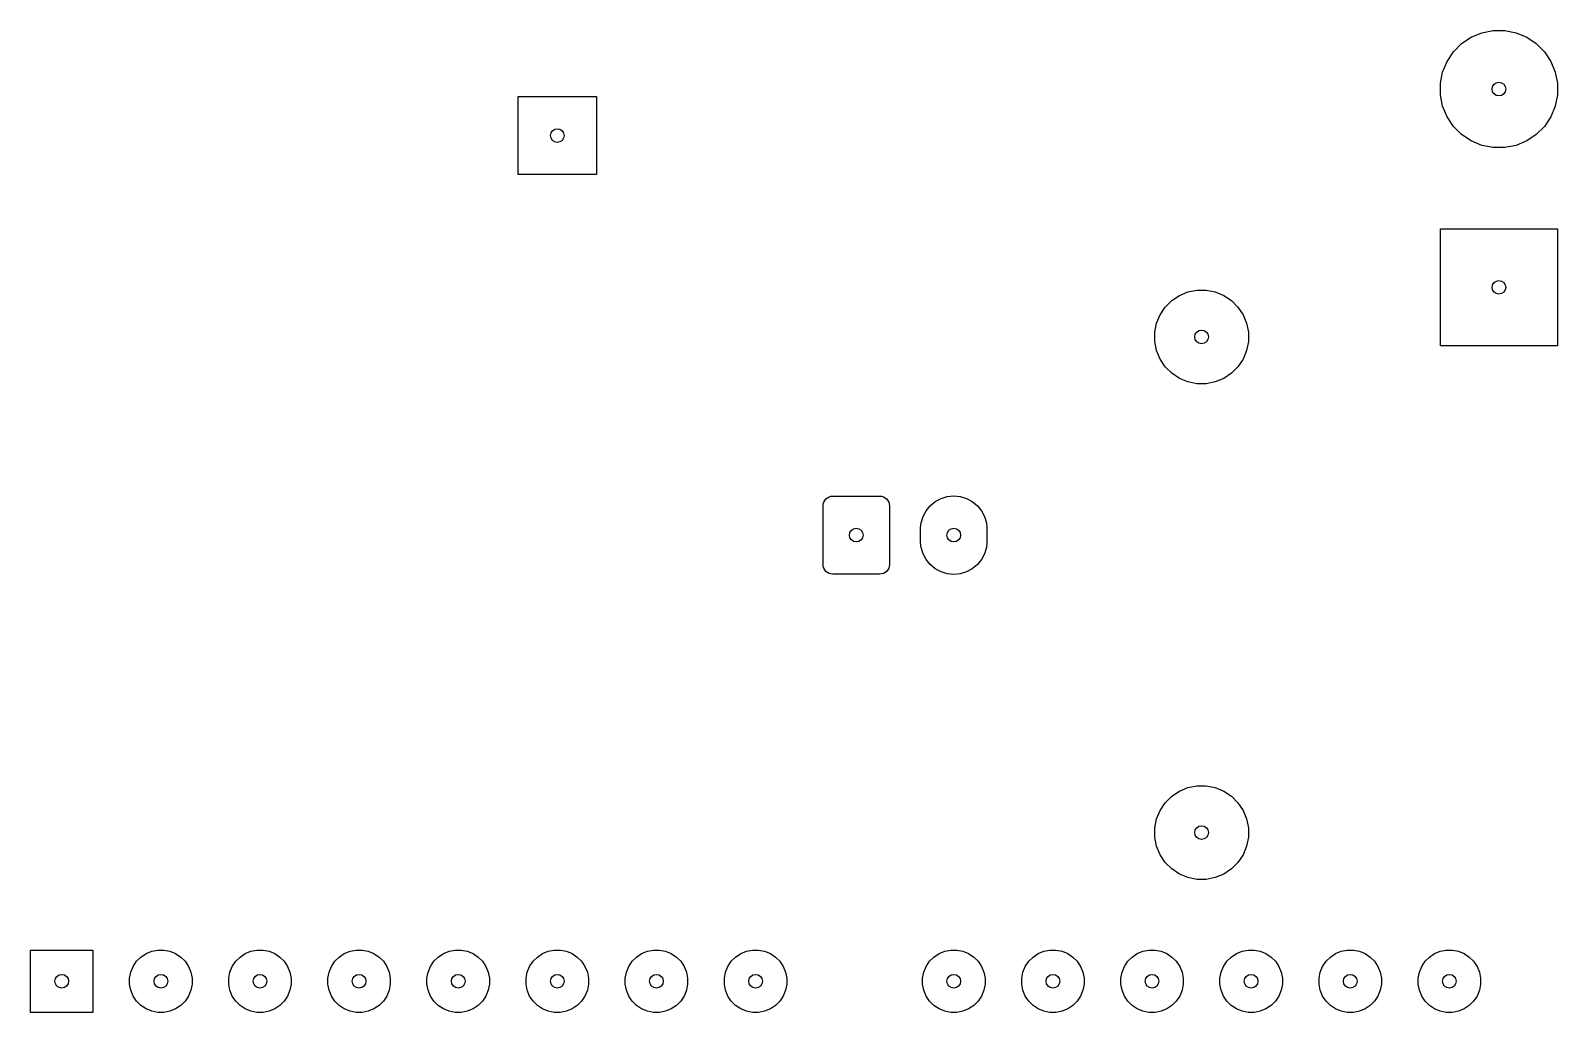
# Model space of a CAD drawing. Extents: x 115.8 to 164.1, y -112.6 to -62.7.
# Drawn here: x 124.93 to 164.06, y -112.56 to -87.4 of the extents above; entities that cross this region are included whole.
import ezdxf

# ---------------------------------------------------------------- set-up
doc = ezdxf.new("R2010")
doc.units = 0
doc.layers.add('BLACK', color=7, linetype='CONTINUOUS')

msp = doc.modelspace()

# ---------------------------------------------------------------- linework, layer by layer
at = {"layer": 'BLACK', "linetype": 'CONTINUOUS'}
for p, q in [((161.604, -87.7349), (161.849, -87.5707)), ((161.849, -87.5707), (162.122, -87.4576)), ((162.122, -87.4576), (162.412, -87.4)), ((162.412, -87.4), (162.708, -87.4)), ((162.708, -87.4), (162.998, -87.4576)), ((162.998, -87.4576), (163.271, -87.5707)), ((163.271, -87.5707), (163.516, -87.7349)), ((161.231, -88.1895), (161.395, -87.9438)), ((161.395, -87.9438), (161.604, -87.7349)), ((163.516, -87.7349), (163.725, -87.9438)), ((163.725, -87.9438), (163.889, -88.1895)), ((161.118, -88.4625), (161.231, -88.1895)), ((163.889, -88.1895), (164.002, -88.4625)), ((161.06, -88.7523), (161.118, -88.4625)), ((161.06, -89.0477), (161.06, -88.7523)), ((164.002, -88.4625), (164.06, -88.7523)), ((164.06, -88.7523), (164.06, -89.0477)), ((137.43, -91.09), (137.43, -89.09)), ((137.43, -89.09), (139.43, -89.09)), ((139.43, -89.09), (139.43, -91.09)), ((161.118, -89.3375), (161.06, -89.0477)), ((164.06, -89.0477), (164.002, -89.3375)), ((161.231, -89.6105), (161.118, -89.3375)), ((164.002, -89.3375), (163.889, -89.6105)), ((161.395, -89.8562), (161.231, -89.6105)), ((161.604, -90.0651), (161.395, -89.8562)), ((163.725, -89.8562), (163.516, -90.0651)), ((163.889, -89.6105), (163.725, -89.8562)), ((161.849, -90.2293), (161.604, -90.0651)), ((162.122, -90.3424), (161.849, -90.2293)), ((162.412, -90.4), (162.122, -90.3424)), ((162.998, -90.3424), (162.708, -90.4)), ((163.271, -90.2293), (162.998, -90.3424)), ((163.516, -90.0651), (163.271, -90.2293)), ((162.708, -90.4), (162.412, -90.4)), ((139.43, -91.09), (137.43, -91.09)), ((161.06, -95.48), (161.06, -92.48)), ((161.06, -92.48), (164.06, -92.48)), ((164.06, -92.48), (164.06, -95.48)), ((154.175, -94.3179), (154.372, -94.1866)), ((154.372, -94.1866), (154.59, -94.0961)), ((154.59, -94.0961), (154.822, -94.05)), ((154.822, -94.05), (155.058, -94.05)), ((155.058, -94.05), (155.29, -94.0961)), ((155.29, -94.0961), (155.508, -94.1866)), ((155.508, -94.1866), (155.705, -94.3179)), ((153.786, -94.9), (153.877, -94.6816)), ((153.877, -94.6816), (154.008, -94.485)), ((154.008, -94.485), (154.175, -94.3179)), ((155.705, -94.3179), (155.872, -94.485)), ((155.872, -94.485), (156.003, -94.6816)), ((156.003, -94.6816), (156.094, -94.9)), ((153.74, -95.1318), (153.786, -94.9)), ((156.094, -94.9), (156.14, -95.1318)), ((153.74, -95.3682), (153.74, -95.1318)), ((153.786, -95.6), (153.74, -95.3682)), ((156.14, -95.3682), (156.094, -95.6)), ((156.14, -95.1318), (156.14, -95.3682)), ((153.877, -95.8184), (153.786, -95.6)), ((154.008, -96.015), (153.877, -95.8184)), ((156.003, -95.8184), (155.872, -96.015)), ((156.094, -95.6), (156.003, -95.8184)), ((164.06, -95.48), (161.06, -95.48)), ((154.175, -96.1821), (154.008, -96.015)), ((154.372, -96.3134), (154.175, -96.1821)), ((155.705, -96.1821), (155.508, -96.3134)), ((155.872, -96.015), (155.705, -96.1821)), ((154.59, -96.4039), (154.372, -96.3134)), ((154.822, -96.45), (154.59, -96.4039)), ((155.058, -96.45), (154.822, -96.45)), ((155.29, -96.4039), (155.058, -96.45)), ((155.508, -96.3134), (155.29, -96.4039)), ((145.313, -99.4032), (145.351, -99.3721)), ((145.351, -99.3721), (145.394, -99.349)), ((145.394, -99.349), (145.441, -99.3348)), ((145.441, -99.3348), (145.49, -99.33)), ((145.49, -99.33), (146.69, -99.33)), ((146.69, -99.33), (146.739, -99.3348)), ((146.739, -99.3348), (146.786, -99.349)), ((146.786, -99.349), (146.829, -99.3721)), ((146.829, -99.3721), (146.867, -99.4032)), ((148.263, -99.3909), (148.423, -99.3423)), ((148.423, -99.3423), (148.59, -99.3259)), ((148.59, -99.3259), (148.757, -99.3423)), ((148.757, -99.3423), (148.917, -99.3909)), ((145.24, -99.58), (145.245, -99.5312)), ((145.24, -101.08), (145.24, -99.58)), ((145.245, -99.5312), (145.259, -99.4843)), ((145.259, -99.4843), (145.282, -99.4411)), ((145.282, -99.4411), (145.313, -99.4032)), ((146.867, -99.4032), (146.898, -99.4411)), ((146.898, -99.4411), (146.921, -99.4843)), ((146.921, -99.4843), (146.935, -99.5312)), ((146.935, -99.5312), (146.94, -99.58)), ((146.94, -99.58), (146.94, -101.08)), ((147.801, -99.8531), (147.88, -99.7055)), ((147.88, -99.7055), (147.986, -99.5761)), ((147.986, -99.5761), (148.115, -99.4698)), ((148.115, -99.4698), (148.263, -99.3909)), ((148.917, -99.3909), (149.065, -99.4698)), ((149.065, -99.4698), (149.194, -99.5761)), ((149.194, -99.5761), (149.3, -99.7055)), ((149.3, -99.7055), (149.379, -99.8531)), ((147.74, -100.138), (147.752, -100.013)), ((147.74, -100.522), (147.74, -100.138)), ((147.752, -100.013), (147.801, -99.8531)), ((149.379, -99.8531), (149.428, -100.013)), ((149.428, -100.013), (149.44, -100.138)), ((149.44, -100.138), (149.44, -100.522)), ((147.752, -100.647), (147.74, -100.522)), ((149.44, -100.522), (149.428, -100.647)), ((147.801, -100.807), (147.752, -100.647)), ((147.88, -100.955), (147.801, -100.807)), ((147.986, -101.084), (147.88, -100.955)), ((149.3, -100.955), (149.194, -101.084)), ((149.379, -100.807), (149.3, -100.955)), ((149.428, -100.647), (149.379, -100.807)), ((145.245, -101.129), (145.24, -101.08)), ((145.259, -101.176), (145.245, -101.129)), ((145.282, -101.219), (145.259, -101.176)), ((145.313, -101.257), (145.282, -101.219)), ((145.351, -101.288), (145.313, -101.257)), ((145.394, -101.311), (145.351, -101.288)), ((145.441, -101.325), (145.394, -101.311)), ((145.49, -101.33), (145.441, -101.325)), ((146.69, -101.33), (145.49, -101.33)), ((146.739, -101.325), (146.69, -101.33)), ((146.786, -101.311), (146.739, -101.325)), ((146.829, -101.288), (146.786, -101.311)), ((146.867, -101.257), (146.829, -101.288)), ((146.898, -101.219), (146.867, -101.257)), ((146.921, -101.176), (146.898, -101.219)), ((146.935, -101.129), (146.921, -101.176)), ((146.94, -101.08), (146.935, -101.129)), ((148.115, -101.19), (147.986, -101.084)), ((148.263, -101.269), (148.115, -101.19)), ((148.423, -101.318), (148.263, -101.269)), ((148.59, -101.334), (148.423, -101.318)), ((148.757, -101.318), (148.59, -101.334)), ((148.917, -101.269), (148.757, -101.318)), ((149.065, -101.19), (148.917, -101.269)), ((149.194, -101.084), (149.065, -101.19)), ((154.372, -106.887), (154.59, -106.796)), ((154.59, -106.796), (154.822, -106.75)), ((154.822, -106.75), (155.058, -106.75)), ((155.058, -106.75), (155.29, -106.796)), ((155.29, -106.796), (155.508, -106.887)), ((153.877, -107.382), (154.008, -107.185)), ((154.008, -107.185), (154.175, -107.018)), ((154.175, -107.018), (154.372, -106.887)), ((155.508, -106.887), (155.705, -107.018)), ((155.705, -107.018), (155.872, -107.185)), ((155.872, -107.185), (156.003, -107.382)), ((153.74, -107.832), (153.786, -107.6)), ((153.786, -107.6), (153.877, -107.382)), ((156.003, -107.382), (156.094, -107.6)), ((156.094, -107.6), (156.14, -107.832)), ((153.74, -108.068), (153.74, -107.832)), ((156.14, -107.832), (156.14, -108.068)), ((153.786, -108.3), (153.74, -108.068)), ((153.877, -108.518), (153.786, -108.3)), ((156.094, -108.3), (156.003, -108.518)), ((156.14, -108.068), (156.094, -108.3)), ((154.008, -108.715), (153.877, -108.518)), ((154.175, -108.882), (154.008, -108.715)), ((155.872, -108.715), (155.705, -108.882)), ((156.003, -108.518), (155.872, -108.715)), ((154.372, -109.013), (154.175, -108.882)), ((154.59, -109.104), (154.372, -109.013)), ((154.822, -109.15), (154.59, -109.104)), ((155.058, -109.15), (154.822, -109.15)), ((155.29, -109.104), (155.058, -109.15)), ((155.508, -109.013), (155.29, -109.104)), ((155.705, -108.882), (155.508, -109.013)), ((124.93, -112.56), (124.93, -110.96)), ((124.93, -110.96), (126.53, -110.96)), ((126.53, -110.96), (126.53, -112.56)), ((127.76, -111.139), (127.891, -111.051)), ((127.891, -111.051), (128.037, -110.991)), ((128.037, -110.991), (128.191, -110.96)), ((128.191, -110.96), (128.349, -110.96)), ((128.349, -110.96), (128.503, -110.991)), ((128.503, -110.991), (128.649, -111.051)), ((128.649, -111.051), (128.78, -111.139)), ((130.3, -111.139), (130.431, -111.051)), ((130.431, -111.051), (130.577, -110.991)), ((130.577, -110.991), (130.731, -110.96)), ((130.731, -110.96), (130.889, -110.96)), ((130.889, -110.96), (131.043, -110.991)), ((131.043, -110.991), (131.189, -111.051)), ((131.189, -111.051), (131.32, -111.139)), ((132.84, -111.139), (132.971, -111.051)), ((132.971, -111.051), (133.117, -110.991)), ((133.117, -110.991), (133.271, -110.96)), ((133.271, -110.96), (133.429, -110.96)), ((133.429, -110.96), (133.583, -110.991)), ((133.583, -110.991), (133.729, -111.051)), ((133.729, -111.051), (133.86, -111.139)), ((135.38, -111.139), (135.511, -111.051)), ((135.511, -111.051), (135.657, -110.991)), ((135.657, -110.991), (135.811, -110.96)), ((135.811, -110.96), (135.969, -110.96)), ((135.969, -110.96), (136.123, -110.991)), ((136.123, -110.991), (136.269, -111.051)), ((136.269, -111.051), (136.4, -111.139)), ((137.92, -111.139), (138.051, -111.051)), ((138.051, -111.051), (138.197, -110.991)), ((138.197, -110.991), (138.351, -110.96)), ((138.351, -110.96), (138.509, -110.96)), ((138.509, -110.96), (138.663, -110.991)), ((138.663, -110.991), (138.809, -111.051)), ((138.809, -111.051), (138.94, -111.139)), ((140.46, -111.139), (140.591, -111.051)), ((140.591, -111.051), (140.737, -110.991)), ((140.737, -110.991), (140.891, -110.96)), ((140.891, -110.96), (141.049, -110.96)), ((141.049, -110.96), (141.203, -110.991)), ((141.203, -110.991), (141.349, -111.051)), ((141.349, -111.051), (141.48, -111.139)), ((143, -111.139), (143.131, -111.051)), ((143.131, -111.051), (143.277, -110.991)), ((143.277, -110.991), (143.431, -110.96)), ((143.431, -110.96), (143.589, -110.96)), ((143.589, -110.96), (143.743, -110.991)), ((143.743, -110.991), (143.889, -111.051)), ((143.889, -111.051), (144.02, -111.139)), ((148.08, -111.139), (148.211, -111.051)), ((148.211, -111.051), (148.357, -110.991)), ((148.357, -110.991), (148.511, -110.96)), ((148.511, -110.96), (148.669, -110.96)), ((148.669, -110.96), (148.823, -110.991)), ((148.823, -110.991), (148.969, -111.051)), ((148.969, -111.051), (149.1, -111.139)), ((150.62, -111.139), (150.751, -111.051)), ((150.751, -111.051), (150.897, -110.991)), ((150.897, -110.991), (151.051, -110.96)), ((151.051, -110.96), (151.209, -110.96)), ((151.209, -110.96), (151.363, -110.991)), ((151.363, -110.991), (151.509, -111.051)), ((151.509, -111.051), (151.64, -111.139)), ((153.16, -111.139), (153.291, -111.051)), ((153.291, -111.051), (153.437, -110.991)), ((153.437, -110.991), (153.591, -110.96)), ((153.591, -110.96), (153.749, -110.96)), ((153.749, -110.96), (153.903, -110.991)), ((153.903, -110.991), (154.049, -111.051)), ((154.049, -111.051), (154.18, -111.139)), ((155.7, -111.139), (155.831, -111.051)), ((155.831, -111.051), (155.977, -110.991)), ((155.977, -110.991), (156.131, -110.96)), ((156.131, -110.96), (156.289, -110.96)), ((156.289, -110.96), (156.443, -110.991)), ((156.443, -110.991), (156.589, -111.051)), ((156.589, -111.051), (156.72, -111.139)), ((158.24, -111.139), (158.371, -111.051)), ((158.371, -111.051), (158.517, -110.991)), ((158.517, -110.991), (158.671, -110.96)), ((158.671, -110.96), (158.829, -110.96)), ((158.829, -110.96), (158.983, -110.991)), ((158.983, -110.991), (159.129, -111.051)), ((159.129, -111.051), (159.26, -111.139)), ((160.78, -111.139), (160.911, -111.051)), ((160.911, -111.051), (161.057, -110.991)), ((161.057, -110.991), (161.211, -110.96)), ((161.211, -110.96), (161.369, -110.96)), ((161.369, -110.96), (161.523, -110.991)), ((161.523, -110.991), (161.669, -111.051)), ((161.669, -111.051), (161.8, -111.139)), ((127.501, -111.527), (127.561, -111.381)), ((127.561, -111.381), (127.649, -111.25)), ((127.649, -111.25), (127.76, -111.139)), ((128.78, -111.139), (128.891, -111.25)), ((128.891, -111.25), (128.979, -111.381)), ((128.979, -111.381), (129.039, -111.527)), ((130.041, -111.527), (130.101, -111.381)), ((130.101, -111.381), (130.189, -111.25)), ((130.189, -111.25), (130.3, -111.139)), ((131.32, -111.139), (131.431, -111.25)), ((131.431, -111.25), (131.519, -111.381)), ((131.519, -111.381), (131.579, -111.527)), ((132.581, -111.527), (132.641, -111.381)), ((132.641, -111.381), (132.729, -111.25)), ((132.729, -111.25), (132.84, -111.139)), ((133.86, -111.139), (133.971, -111.25)), ((133.971, -111.25), (134.059, -111.381)), ((134.059, -111.381), (134.119, -111.527)), ((135.121, -111.527), (135.181, -111.381)), ((135.181, -111.381), (135.269, -111.25)), ((135.269, -111.25), (135.38, -111.139)), ((136.4, -111.139), (136.511, -111.25)), ((136.511, -111.25), (136.599, -111.381)), ((136.599, -111.381), (136.659, -111.527)), ((137.661, -111.527), (137.721, -111.381)), ((137.721, -111.381), (137.809, -111.25)), ((137.809, -111.25), (137.92, -111.139)), ((138.94, -111.139), (139.051, -111.25)), ((139.051, -111.25), (139.139, -111.381)), ((139.139, -111.381), (139.199, -111.527)), ((140.201, -111.527), (140.261, -111.381)), ((140.261, -111.381), (140.349, -111.25)), ((140.349, -111.25), (140.46, -111.139)), ((141.48, -111.139), (141.591, -111.25)), ((141.591, -111.25), (141.679, -111.381)), ((141.679, -111.381), (141.739, -111.527)), ((142.741, -111.527), (142.801, -111.381)), ((142.801, -111.381), (142.889, -111.25)), ((142.889, -111.25), (143, -111.139)), ((144.02, -111.139), (144.131, -111.25)), ((144.131, -111.25), (144.219, -111.381)), ((144.219, -111.381), (144.279, -111.527)), ((147.821, -111.527), (147.881, -111.381)), ((147.881, -111.381), (147.969, -111.25)), ((147.969, -111.25), (148.08, -111.139)), ((149.1, -111.139), (149.211, -111.25)), ((149.211, -111.25), (149.299, -111.381)), ((149.299, -111.381), (149.359, -111.527)), ((150.361, -111.527), (150.421, -111.381)), ((150.421, -111.381), (150.509, -111.25)), ((150.509, -111.25), (150.62, -111.139)), ((151.64, -111.139), (151.751, -111.25)), ((151.751, -111.25), (151.839, -111.381)), ((151.839, -111.381), (151.899, -111.527)), ((152.901, -111.527), (152.961, -111.381)), ((152.961, -111.381), (153.049, -111.25)), ((153.049, -111.25), (153.16, -111.139)), ((154.18, -111.139), (154.291, -111.25)), ((154.291, -111.25), (154.379, -111.381)), ((154.379, -111.381), (154.439, -111.527)), ((155.441, -111.527), (155.501, -111.381)), ((155.501, -111.381), (155.589, -111.25)), ((155.589, -111.25), (155.7, -111.139)), ((156.72, -111.139), (156.831, -111.25)), ((156.831, -111.25), (156.919, -111.381)), ((156.919, -111.381), (156.979, -111.527)), ((157.981, -111.527), (158.041, -111.381)), ((158.041, -111.381), (158.129, -111.25)), ((158.129, -111.25), (158.24, -111.139)), ((159.26, -111.139), (159.371, -111.25)), ((159.371, -111.25), (159.459, -111.381)), ((159.459, -111.381), (159.519, -111.527)), ((160.521, -111.527), (160.581, -111.381)), ((160.581, -111.381), (160.669, -111.25)), ((160.669, -111.25), (160.78, -111.139)), ((161.8, -111.139), (161.911, -111.25)), ((161.911, -111.25), (161.999, -111.381)), ((161.999, -111.381), (162.059, -111.527)), ((127.47, -111.681), (127.501, -111.527)), ((127.47, -111.839), (127.47, -111.681)), ((127.501, -111.993), (127.47, -111.839)), ((129.039, -111.527), (129.07, -111.681)), ((129.07, -111.839), (129.039, -111.993)), ((129.07, -111.681), (129.07, -111.839)), ((130.01, -111.681), (130.041, -111.527)), ((130.01, -111.839), (130.01, -111.681)), ((130.041, -111.993), (130.01, -111.839)), ((131.579, -111.527), (131.61, -111.681)), ((131.61, -111.839), (131.579, -111.993)), ((131.61, -111.681), (131.61, -111.839)), ((132.55, -111.681), (132.581, -111.527)), ((132.55, -111.839), (132.55, -111.681)), ((132.581, -111.993), (132.55, -111.839)), ((134.119, -111.527), (134.15, -111.681)), ((134.15, -111.839), (134.119, -111.993)), ((134.15, -111.681), (134.15, -111.839)), ((135.09, -111.681), (135.121, -111.527)), ((135.09, -111.839), (135.09, -111.681)), ((135.121, -111.993), (135.09, -111.839)), ((136.659, -111.527), (136.69, -111.681)), ((136.69, -111.839), (136.659, -111.993)), ((136.69, -111.681), (136.69, -111.839)), ((137.63, -111.681), (137.661, -111.527)), ((137.63, -111.839), (137.63, -111.681)), ((137.661, -111.993), (137.63, -111.839)), ((139.199, -111.527), (139.23, -111.681)), ((139.23, -111.839), (139.199, -111.993)), ((139.23, -111.681), (139.23, -111.839)), ((140.17, -111.681), (140.201, -111.527)), ((140.17, -111.839), (140.17, -111.681)), ((140.201, -111.993), (140.17, -111.839)), ((141.739, -111.527), (141.77, -111.681)), ((141.77, -111.839), (141.739, -111.993)), ((141.77, -111.681), (141.77, -111.839)), ((142.71, -111.681), (142.741, -111.527)), ((142.71, -111.839), (142.71, -111.681)), ((142.741, -111.993), (142.71, -111.839)), ((144.279, -111.527), (144.31, -111.681)), ((144.31, -111.839), (144.279, -111.993)), ((144.31, -111.681), (144.31, -111.839)), ((147.79, -111.681), (147.821, -111.527)), ((147.79, -111.839), (147.79, -111.681)), ((147.821, -111.993), (147.79, -111.839)), ((149.359, -111.527), (149.39, -111.681)), ((149.39, -111.839), (149.359, -111.993)), ((149.39, -111.681), (149.39, -111.839)), ((150.33, -111.681), (150.361, -111.527)), ((150.33, -111.839), (150.33, -111.681)), ((150.361, -111.993), (150.33, -111.839)), ((151.899, -111.527), (151.93, -111.681)), ((151.93, -111.839), (151.899, -111.993)), ((151.93, -111.681), (151.93, -111.839)), ((152.87, -111.681), (152.901, -111.527)), ((152.87, -111.839), (152.87, -111.681)), ((152.901, -111.993), (152.87, -111.839)), ((154.439, -111.527), (154.47, -111.681)), ((154.47, -111.839), (154.439, -111.993)), ((154.47, -111.681), (154.47, -111.839)), ((155.41, -111.681), (155.441, -111.527)), ((155.41, -111.839), (155.41, -111.681)), ((155.441, -111.993), (155.41, -111.839)), ((156.979, -111.527), (157.01, -111.681)), ((157.01, -111.839), (156.979, -111.993)), ((157.01, -111.681), (157.01, -111.839)), ((157.95, -111.681), (157.981, -111.527)), ((157.95, -111.839), (157.95, -111.681)), ((157.981, -111.993), (157.95, -111.839)), ((159.519, -111.527), (159.55, -111.681)), ((159.55, -111.839), (159.519, -111.993)), ((159.55, -111.681), (159.55, -111.839)), ((160.49, -111.681), (160.521, -111.527)), ((160.49, -111.839), (160.49, -111.681)), ((160.521, -111.993), (160.49, -111.839)), ((162.059, -111.527), (162.09, -111.681)), ((162.09, -111.839), (162.059, -111.993)), ((162.09, -111.681), (162.09, -111.839)), ((127.561, -112.139), (127.501, -111.993)), ((127.649, -112.27), (127.561, -112.139)), ((127.76, -112.381), (127.649, -112.27)), ((128.891, -112.27), (128.78, -112.381)), ((128.979, -112.139), (128.891, -112.27)), ((129.039, -111.993), (128.979, -112.139)), ((130.101, -112.139), (130.041, -111.993)), ((130.189, -112.27), (130.101, -112.139)), ((130.3, -112.381), (130.189, -112.27)), ((131.431, -112.27), (131.32, -112.381)), ((131.519, -112.139), (131.431, -112.27)), ((131.579, -111.993), (131.519, -112.139)), ((132.641, -112.139), (132.581, -111.993)), ((132.729, -112.27), (132.641, -112.139)), ((132.84, -112.381), (132.729, -112.27)), ((133.971, -112.27), (133.86, -112.381)), ((134.059, -112.139), (133.971, -112.27)), ((134.119, -111.993), (134.059, -112.139)), ((135.181, -112.139), (135.121, -111.993)), ((135.269, -112.27), (135.181, -112.139)), ((135.38, -112.381), (135.269, -112.27)), ((136.511, -112.27), (136.4, -112.381)), ((136.599, -112.139), (136.511, -112.27)), ((136.659, -111.993), (136.599, -112.139)), ((137.721, -112.139), (137.661, -111.993)), ((137.809, -112.27), (137.721, -112.139)), ((137.92, -112.381), (137.809, -112.27)), ((139.051, -112.27), (138.94, -112.381)), ((139.139, -112.139), (139.051, -112.27)), ((139.199, -111.993), (139.139, -112.139)), ((140.261, -112.139), (140.201, -111.993)), ((140.349, -112.27), (140.261, -112.139)), ((140.46, -112.381), (140.349, -112.27)), ((141.591, -112.27), (141.48, -112.381)), ((141.679, -112.139), (141.591, -112.27)), ((141.739, -111.993), (141.679, -112.139)), ((142.801, -112.139), (142.741, -111.993)), ((142.889, -112.27), (142.801, -112.139)), ((143, -112.381), (142.889, -112.27)), ((144.131, -112.27), (144.02, -112.381)), ((144.219, -112.139), (144.131, -112.27)), ((144.279, -111.993), (144.219, -112.139)), ((147.881, -112.139), (147.821, -111.993)), ((147.969, -112.27), (147.881, -112.139)), ((148.08, -112.381), (147.969, -112.27)), ((149.211, -112.27), (149.1, -112.381)), ((149.299, -112.139), (149.211, -112.27)), ((149.359, -111.993), (149.299, -112.139)), ((150.421, -112.139), (150.361, -111.993)), ((150.509, -112.27), (150.421, -112.139)), ((150.62, -112.381), (150.509, -112.27)), ((151.751, -112.27), (151.64, -112.381)), ((151.839, -112.139), (151.751, -112.27)), ((151.899, -111.993), (151.839, -112.139)), ((152.961, -112.139), (152.901, -111.993)), ((153.049, -112.27), (152.961, -112.139)), ((153.16, -112.381), (153.049, -112.27)), ((154.291, -112.27), (154.18, -112.381)), ((154.379, -112.139), (154.291, -112.27)), ((154.439, -111.993), (154.379, -112.139)), ((155.501, -112.139), (155.441, -111.993)), ((155.589, -112.27), (155.501, -112.139)), ((155.7, -112.381), (155.589, -112.27)), ((156.831, -112.27), (156.72, -112.381)), ((156.919, -112.139), (156.831, -112.27)), ((156.979, -111.993), (156.919, -112.139)), ((158.041, -112.139), (157.981, -111.993)), ((158.129, -112.27), (158.041, -112.139)), ((158.24, -112.381), (158.129, -112.27)), ((159.371, -112.27), (159.26, -112.381)), ((159.459, -112.139), (159.371, -112.27)), ((159.519, -111.993), (159.459, -112.139)), ((160.581, -112.139), (160.521, -111.993)), ((160.669, -112.27), (160.581, -112.139)), ((160.78, -112.381), (160.669, -112.27)), ((161.911, -112.27), (161.8, -112.381)), ((161.999, -112.139), (161.911, -112.27)), ((162.059, -111.993), (161.999, -112.139)), ((126.53, -112.56), (124.93, -112.56)), ((127.891, -112.469), (127.76, -112.381)), ((128.037, -112.529), (127.891, -112.469)), ((128.191, -112.56), (128.037, -112.529)), ((128.349, -112.56), (128.191, -112.56)), ((128.503, -112.529), (128.349, -112.56)), ((128.649, -112.469), (128.503, -112.529)), ((128.78, -112.381), (128.649, -112.469)), ((130.431, -112.469), (130.3, -112.381)), ((130.577, -112.529), (130.431, -112.469)), ((130.731, -112.56), (130.577, -112.529)), ((130.889, -112.56), (130.731, -112.56)), ((131.043, -112.529), (130.889, -112.56)), ((131.189, -112.469), (131.043, -112.529)), ((131.32, -112.381), (131.189, -112.469)), ((132.971, -112.469), (132.84, -112.381)), ((133.117, -112.529), (132.971, -112.469)), ((133.271, -112.56), (133.117, -112.529)), ((133.429, -112.56), (133.271, -112.56)), ((133.583, -112.529), (133.429, -112.56)), ((133.729, -112.469), (133.583, -112.529)), ((133.86, -112.381), (133.729, -112.469)), ((135.511, -112.469), (135.38, -112.381)), ((135.657, -112.529), (135.511, -112.469)), ((135.811, -112.56), (135.657, -112.529)), ((135.969, -112.56), (135.811, -112.56)), ((136.123, -112.529), (135.969, -112.56)), ((136.269, -112.469), (136.123, -112.529)), ((136.4, -112.381), (136.269, -112.469)), ((138.051, -112.469), (137.92, -112.381)), ((138.197, -112.529), (138.051, -112.469)), ((138.351, -112.56), (138.197, -112.529)), ((138.509, -112.56), (138.351, -112.56)), ((138.663, -112.529), (138.509, -112.56)), ((138.809, -112.469), (138.663, -112.529)), ((138.94, -112.381), (138.809, -112.469)), ((140.591, -112.469), (140.46, -112.381)), ((140.737, -112.529), (140.591, -112.469)), ((140.891, -112.56), (140.737, -112.529)), ((141.049, -112.56), (140.891, -112.56)), ((141.203, -112.529), (141.049, -112.56)), ((141.349, -112.469), (141.203, -112.529)), ((141.48, -112.381), (141.349, -112.469)), ((143.131, -112.469), (143, -112.381)), ((143.277, -112.529), (143.131, -112.469)), ((143.431, -112.56), (143.277, -112.529)), ((143.589, -112.56), (143.431, -112.56)), ((143.743, -112.529), (143.589, -112.56)), ((143.889, -112.469), (143.743, -112.529)), ((144.02, -112.381), (143.889, -112.469)), ((148.211, -112.469), (148.08, -112.381)), ((148.357, -112.529), (148.211, -112.469)), ((148.511, -112.56), (148.357, -112.529)), ((148.669, -112.56), (148.511, -112.56)), ((148.823, -112.529), (148.669, -112.56)), ((148.969, -112.469), (148.823, -112.529)), ((149.1, -112.381), (148.969, -112.469)), ((150.751, -112.469), (150.62, -112.381)), ((150.897, -112.529), (150.751, -112.469)), ((151.051, -112.56), (150.897, -112.529)), ((151.209, -112.56), (151.051, -112.56)), ((151.363, -112.529), (151.209, -112.56)), ((151.509, -112.469), (151.363, -112.529)), ((151.64, -112.381), (151.509, -112.469)), ((153.291, -112.469), (153.16, -112.381)), ((153.437, -112.529), (153.291, -112.469)), ((153.591, -112.56), (153.437, -112.529)), ((153.749, -112.56), (153.591, -112.56)), ((153.903, -112.529), (153.749, -112.56)), ((154.049, -112.469), (153.903, -112.529)), ((154.18, -112.381), (154.049, -112.469)), ((155.831, -112.469), (155.7, -112.381)), ((155.977, -112.529), (155.831, -112.469)), ((156.131, -112.56), (155.977, -112.529)), ((156.289, -112.56), (156.131, -112.56)), ((156.443, -112.529), (156.289, -112.56)), ((156.589, -112.469), (156.443, -112.529)), ((156.72, -112.381), (156.589, -112.469)), ((158.371, -112.469), (158.24, -112.381)), ((158.517, -112.529), (158.371, -112.469)), ((158.671, -112.56), (158.517, -112.529)), ((158.829, -112.56), (158.671, -112.56)), ((158.983, -112.529), (158.829, -112.56)), ((159.129, -112.469), (158.983, -112.529)), ((159.26, -112.381), (159.129, -112.469)), ((160.911, -112.469), (160.78, -112.381)), ((161.057, -112.529), (160.911, -112.469)), ((161.211, -112.56), (161.057, -112.529)), ((161.369, -112.56), (161.211, -112.56)), ((161.523, -112.529), (161.369, -112.56)), ((161.669, -112.469), (161.523, -112.529)), ((161.8, -112.381), (161.669, -112.469))]:
    msp.add_line(p, q, dxfattribs=at)
at = {"layer": 'BLACK'}
for centre in [(162.56, -88.9), (138.43, -90.09), (162.56, -93.98), (154.94, -95.25), (146.09, -100.33), (148.59, -100.33), (154.94, -107.95), (125.73, -111.76), (128.27, -111.76), (130.81, -111.76), (133.35, -111.76), (135.89, -111.76), (138.43, -111.76), (140.97, -111.76), (143.51, -111.76), (148.59, -111.76), (151.13, -111.76), (153.67, -111.76), (156.21, -111.76), (158.75, -111.76), (161.29, -111.76)]:
    msp.add_circle(centre, 0.175, dxfattribs=at)

doc.saveas('drawing.dxf')
